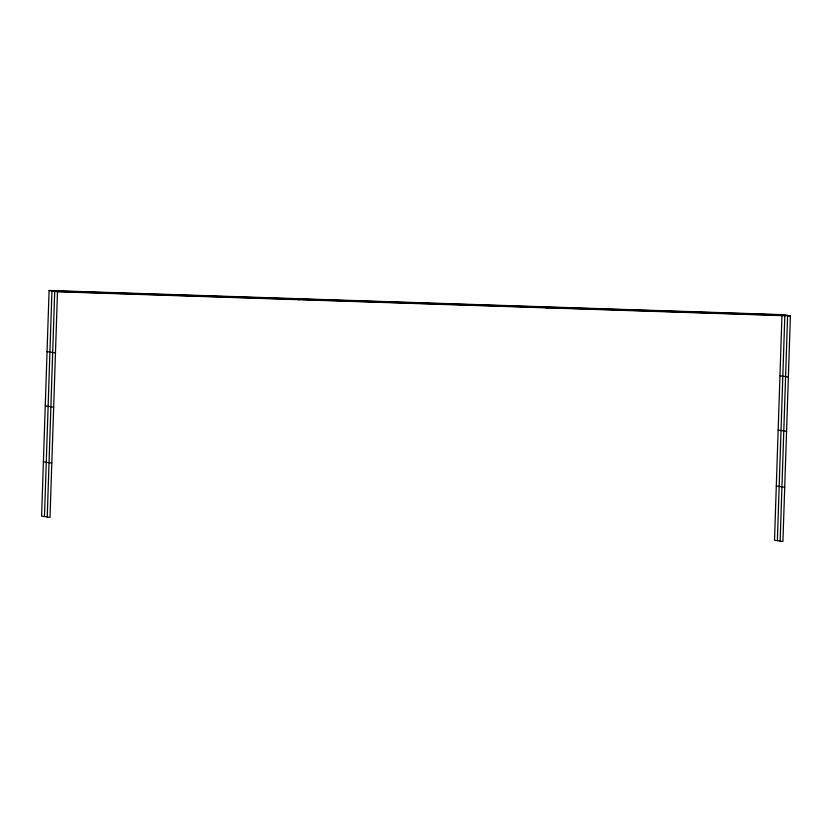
<?xml version="1.0" encoding="UTF-8"?>
<svg xmlns="http://www.w3.org/2000/svg" width="832" height="832" viewBox="0 0 832 832"><rect width="100%" height="100%" fill="white"/><g stroke="black" fill="none" stroke-linecap="round" stroke-linejoin="round"><path stroke-width="1.25" d="M49.088 290.493L41.6 516.11L50.014 517.369L57.491 291.751L49.088 290.493L781.986 314.631L790.4 315.89L782.912 541.507L774.509 540.249L781.986 314.631M44.46 516.537L51.948 290.919L784.846 315.058L777.369 540.675M47.237 516.953L54.714 291.335L787.623 315.474L780.135 541.091M57.491 291.751L790.4 315.89M540.134 306.675L548.538 307.923M290.94 298.459L299.354 299.718M779.958 375.794L788.372 377.052M778.159 430.061L786.573 431.319M47.06 351.655L55.463 352.914M776.308 485.982L784.711 487.23M45.25 405.922L53.664 407.181M43.399 461.843L51.813 463.091"/></g></svg>
